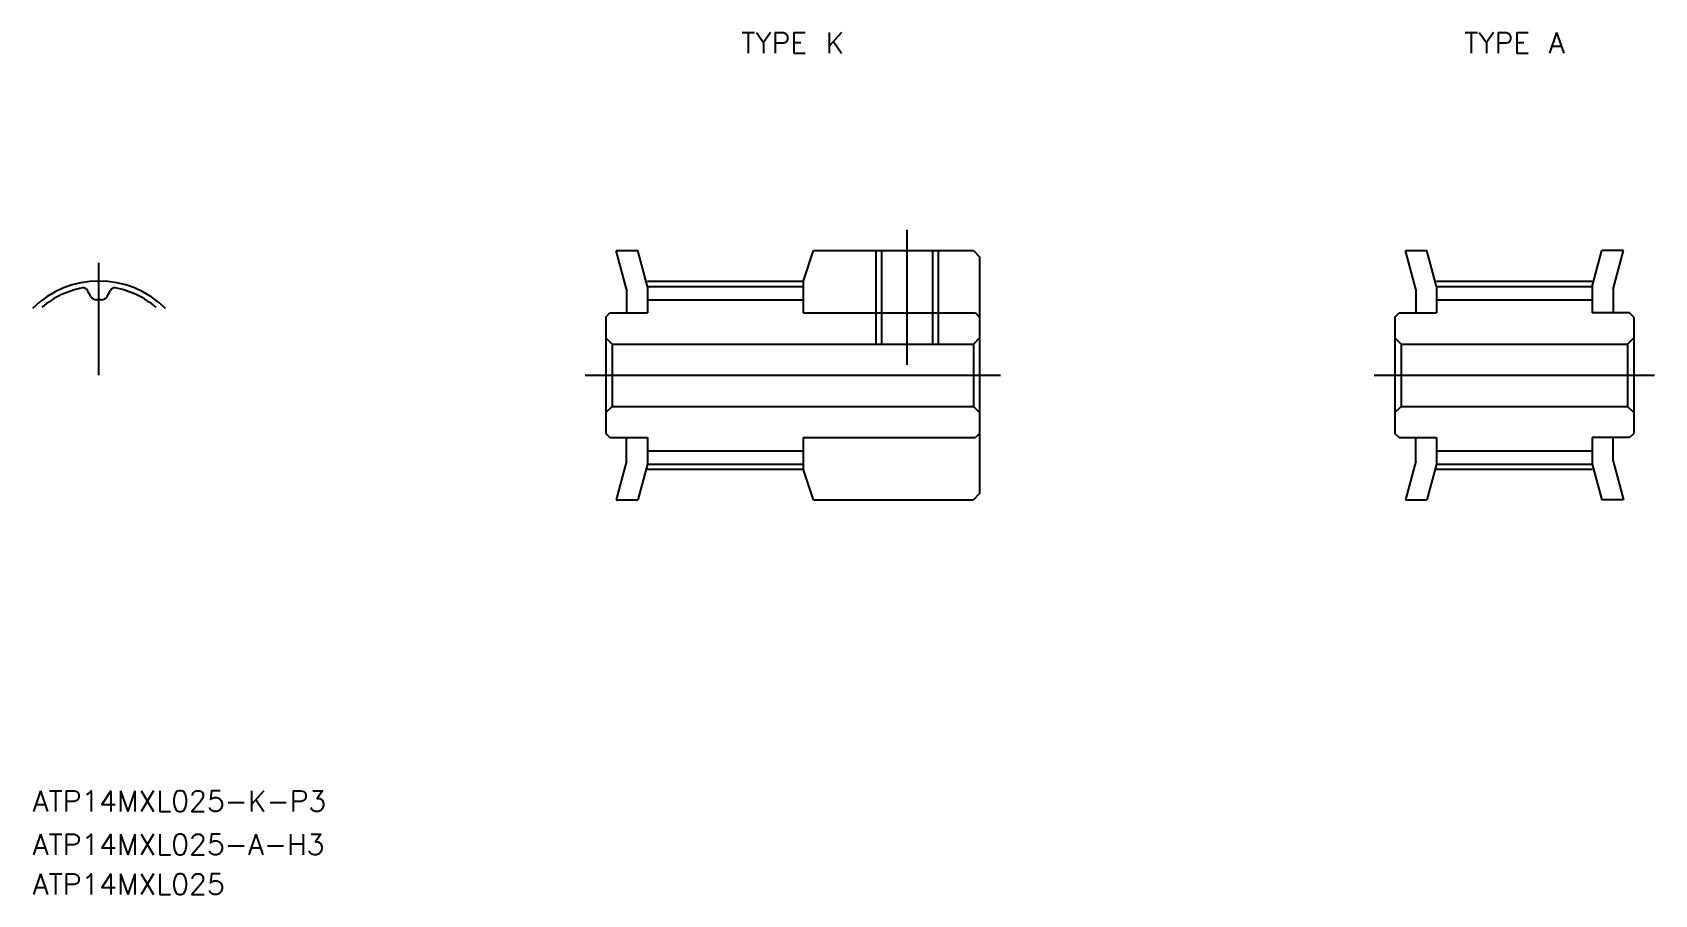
# Model space of a CAD drawing. Extents: x 32.5 to 110.6, y 40.8 to 82.3.
import ezdxf
from ezdxf.enums import TextEntityAlignment as Align

# ---------------------------------------------------------------- set-up
doc = ezdxf.new("R2010")
doc.units = 0
doc.linetypes.add('CENTER', pattern=[50.8, 31.75, -6.35, 6.35, -6.35])
doc.linetypes.add('DASHED', pattern=[19.05, 12.7, -6.35])
doc.layers.get('0').update_dxf_attribs({"linetype": 'CONTINUOUS'})
doc.layers.add('CENTER', color=1, linetype='CENTER')
doc.styles.add('MISUMI', font='txt.shx')

msp = doc.modelspace()

# ---------------------------------------------------------------- linework, layer by layer
at = {"color": 7, "linetype": 'CONTINUOUS'}
for p, q in [((61.084, 69.903), (60.587, 71.76)), ((60.587, 71.76), (61.622, 71.76)), ((62.084, 70.035), (61.622, 71.76)), ((69.584, 70.26), (70.084, 71.76)), ((70.084, 71.76), (77.784, 71.76)), ((77.784, 71.76), (78.084, 71.46)), ((78.084, 71.46), (78.084, 60.06)), ((99.084, 69.903), (98.587, 71.76)), ((98.587, 71.76), (99.622, 71.76)), ((100.084, 70.035), (99.622, 71.76)), ((107.584, 70.035), (108.046, 71.76)), ((109.082, 71.76), (108.046, 71.76)), ((108.584, 69.903), (109.082, 71.76)), ((35.281, 69.552), (35.126, 69.842)), ((36.071, 69.552), (36.226, 69.842)), ((61.084, 69.903), (61.084, 68.76)), ((62.084, 70.035), (69.584, 70.035)), ((62.084, 70.035), (62.084, 68.76)), ((69.584, 70.26), (69.584, 68.76)), ((99.084, 69.903), (99.084, 68.76)), ((100.084, 70.035), (107.584, 70.035)), ((100.084, 70.035), (100.084, 68.76)), ((107.584, 70.035), (107.584, 68.76)), ((108.584, 69.903), (108.584, 68.76)), ((60.084, 68.56), (60.284, 68.76)), ((60.284, 68.76), (62.084, 68.76)), ((62.084, 69.395), (69.584, 69.395)), ((69.584, 68.76), (77.884, 68.76)), ((77.884, 68.76), (78.084, 68.56)), ((98.084, 68.56), (98.284, 68.76)), ((98.284, 68.76), (100.084, 68.76)), ((100.084, 69.395), (107.584, 69.395)), ((109.384, 68.76), (107.584, 68.76)), ((109.584, 68.56), (109.384, 68.76)), ((60.084, 68.56), (60.084, 62.96)), ((98.084, 68.56), (98.084, 62.96)), ((109.584, 68.56), (109.584, 62.96)), ((60.084, 67.56), (60.384, 67.26)), ((60.384, 67.26), (77.784, 67.26)), ((60.384, 67.26), (60.384, 64.26)), ((78.084, 67.56), (77.784, 67.26)), ((77.784, 67.26), (77.784, 64.26)), ((98.084, 67.56), (98.384, 67.26)), ((98.384, 67.26), (109.284, 67.26)), ((98.384, 67.26), (98.384, 64.26)), ((109.584, 67.56), (109.284, 67.26)), ((109.284, 67.26), (109.284, 64.26)), ((60.084, 67.16), (60.084, 67.16)), ((98.084, 67.16), (98.084, 67.16)), ((109.584, 67.16), (109.584, 67.16)), ((60.084, 65.76), (60.084, 65.76)), ((98.084, 65.76), (98.084, 65.76)), ((109.584, 65.76), (109.584, 65.76)), ((60.084, 63.96), (60.384, 64.26)), ((60.384, 64.26), (77.784, 64.26)), ((78.084, 63.96), (77.784, 64.26)), ((98.084, 63.96), (98.384, 64.26)), ((98.384, 64.26), (109.284, 64.26)), ((109.584, 63.96), (109.284, 64.26)), ((60.284, 62.76), (60.084, 62.96)), ((60.284, 62.76), (62.084, 62.76)), ((61.084, 61.616), (61.084, 62.76)), ((62.084, 62.76), (62.084, 61.485)), ((69.584, 62.76), (77.884, 62.76)), ((69.584, 62.76), (69.584, 61.26)), ((78.084, 62.96), (77.884, 62.76)), ((98.284, 62.76), (98.084, 62.96)), ((98.284, 62.76), (100.084, 62.76)), ((99.084, 61.616), (99.084, 62.76)), ((100.084, 62.76), (100.084, 61.485)), ((109.384, 62.76), (107.584, 62.76)), ((107.584, 62.76), (107.584, 61.485)), ((108.584, 61.616), (108.584, 62.76)), ((109.384, 62.76), (109.584, 62.96)), ((62.084, 62.125), (69.584, 62.125)), ((100.084, 62.125), (107.584, 62.125)), ((61.084, 61.616), (60.587, 59.76)), ((62.084, 61.485), (61.622, 59.76)), ((62.084, 61.485), (69.584, 61.485)), ((70.084, 59.76), (69.584, 61.26)), ((99.084, 61.616), (98.587, 59.76)), ((100.084, 61.485), (99.622, 59.76)), ((100.084, 61.485), (107.584, 61.485)), ((107.584, 61.485), (108.046, 59.76)), ((108.584, 61.616), (109.082, 59.76)), ((60.587, 59.76), (61.622, 59.76)), ((70.084, 59.76), (77.784, 59.76)), ((78.084, 60.06), (77.784, 59.76)), ((98.587, 59.76), (99.622, 59.76)), ((109.082, 59.76), (108.046, 59.76))]:
    msp.add_line(p, q, dxfattribs=at)
at = {"color": 3, "linetype": 'DASHED'}
for p, q in [((73.084, 71.76), (73.084, 67.26)), ((73.359, 71.76), (73.359, 67.26)), ((75.809, 71.76), (75.809, 67.26)), ((76.084, 71.76), (76.084, 67.26))]:
    msp.add_line(p, q, dxfattribs=at)
at = {"color": 7, "linetype": 'CONTINUOUS'}
for centre, radius, start, end in [((35.676, 65.76), 4.275, 100.72476, 130), ((34.923, 69.734), 0.23, 28, 100.72476), ((35.546, 69.692), 0.3, 208, 271.89916), ((35.807, 69.692), 0.3, 268.10084, 332), ((36.429, 69.734), 0.23, 79.27524, 152), ((35.676, 65.76), 4.275, 50, 79.27524), ((35.676, 65.76), 3.635, 88.10084, 91.89916)]:
    msp.add_arc(centre, radius, start, end, dxfattribs=at)
at = {"layer": 'CENTER', "color": 1, "linetype": 'CENTER'}
for p, q in [((74.584, 72.76), (74.584, 66.26)), ((35.676, 65.76), (35.676, 71.165)), ((62.084, 70.29), (69.584, 70.29)), ((100.084, 70.29), (107.584, 70.29)), ((59.084, 65.76), (79.084, 65.76)), ((97.084, 65.76), (110.584, 65.76)), ((62.084, 61.23), (69.584, 61.23)), ((100.084, 61.23), (107.584, 61.23))]:
    msp.add_line(p, q, dxfattribs=at)
msp.add_arc((35.676, 65.76), 4.53, 45, 135, dxfattribs=at)

# ---------------------------------------------------------------- texts
at = {"color": 7, "linetype": 'CONTINUOUS', "style": 'MISUMI'}
for s, p in [('TYPE K', (69.084, 81.76)), ('TYPE A', (103.834, 81.76))]:
    msp.add_text(s, height=1, dxfattribs=at).set_placement(p, align=Align.MIDDLE_CENTER)
for s, p in [('ATP14MXL025-K-P3', (32.473, 44.76)), ('ATP14MXL025-A-H3', (32.473, 42.673)), ('ATP14MXL025', (32.473, 40.76))]:
    msp.add_text(s, height=1, dxfattribs=at).set_placement(p)

doc.saveas('drawing.dxf')
